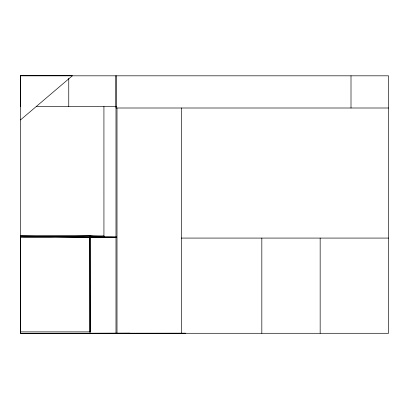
<?xml version="1.0" encoding="UTF-8"?>
<svg xmlns="http://www.w3.org/2000/svg" width="409" height="409" viewBox="0 0 409 409"><rect width="100%" height="100%" fill="white"/><g stroke="black" fill="none" stroke-linecap="round" stroke-linejoin="round"><path stroke-width="0.61" d="M20.481 237.409L20.481 331.883L90.046 331.883L90.046 237.409L20.481 237.409L90.016 236.003L116.493 236.867M20.481 106.504L20.481 75.767M68.758 106.498L68.758 78.318M20.481 119.934L72.444 75.716L20.481 75.716L20.481 333.289L388.55 333.289L388.55 75.818L20.481 75.818M185.574 333.182L20.481 333.289L20.45 236.003L89.862 237.409L116.478 237.338M89.822 237.317L103.968 237.302M129.919 333.182L90.046 333.289L90.016 236.003L20.45 236.003L103.937 235.896L103.937 236.831L103.927 106.504M36.36 106.498L116.631 106.504M388.55 108.002L116.033 108.002L116.033 75.818M103.784 237.302L116.463 237.302M181.366 238.079L388.55 238.079M90.016 236.003L103.825 237.302M89.862 237.409L90.046 331.883M351.004 75.818L351.004 108.002M320.16 238.079L320.16 333.289M261.826 238.079L261.826 333.289M181.366 108.002L181.366 333.289M117 108.002L117 333.289M115.992 75.818L115.992 333.289"/></g></svg>
